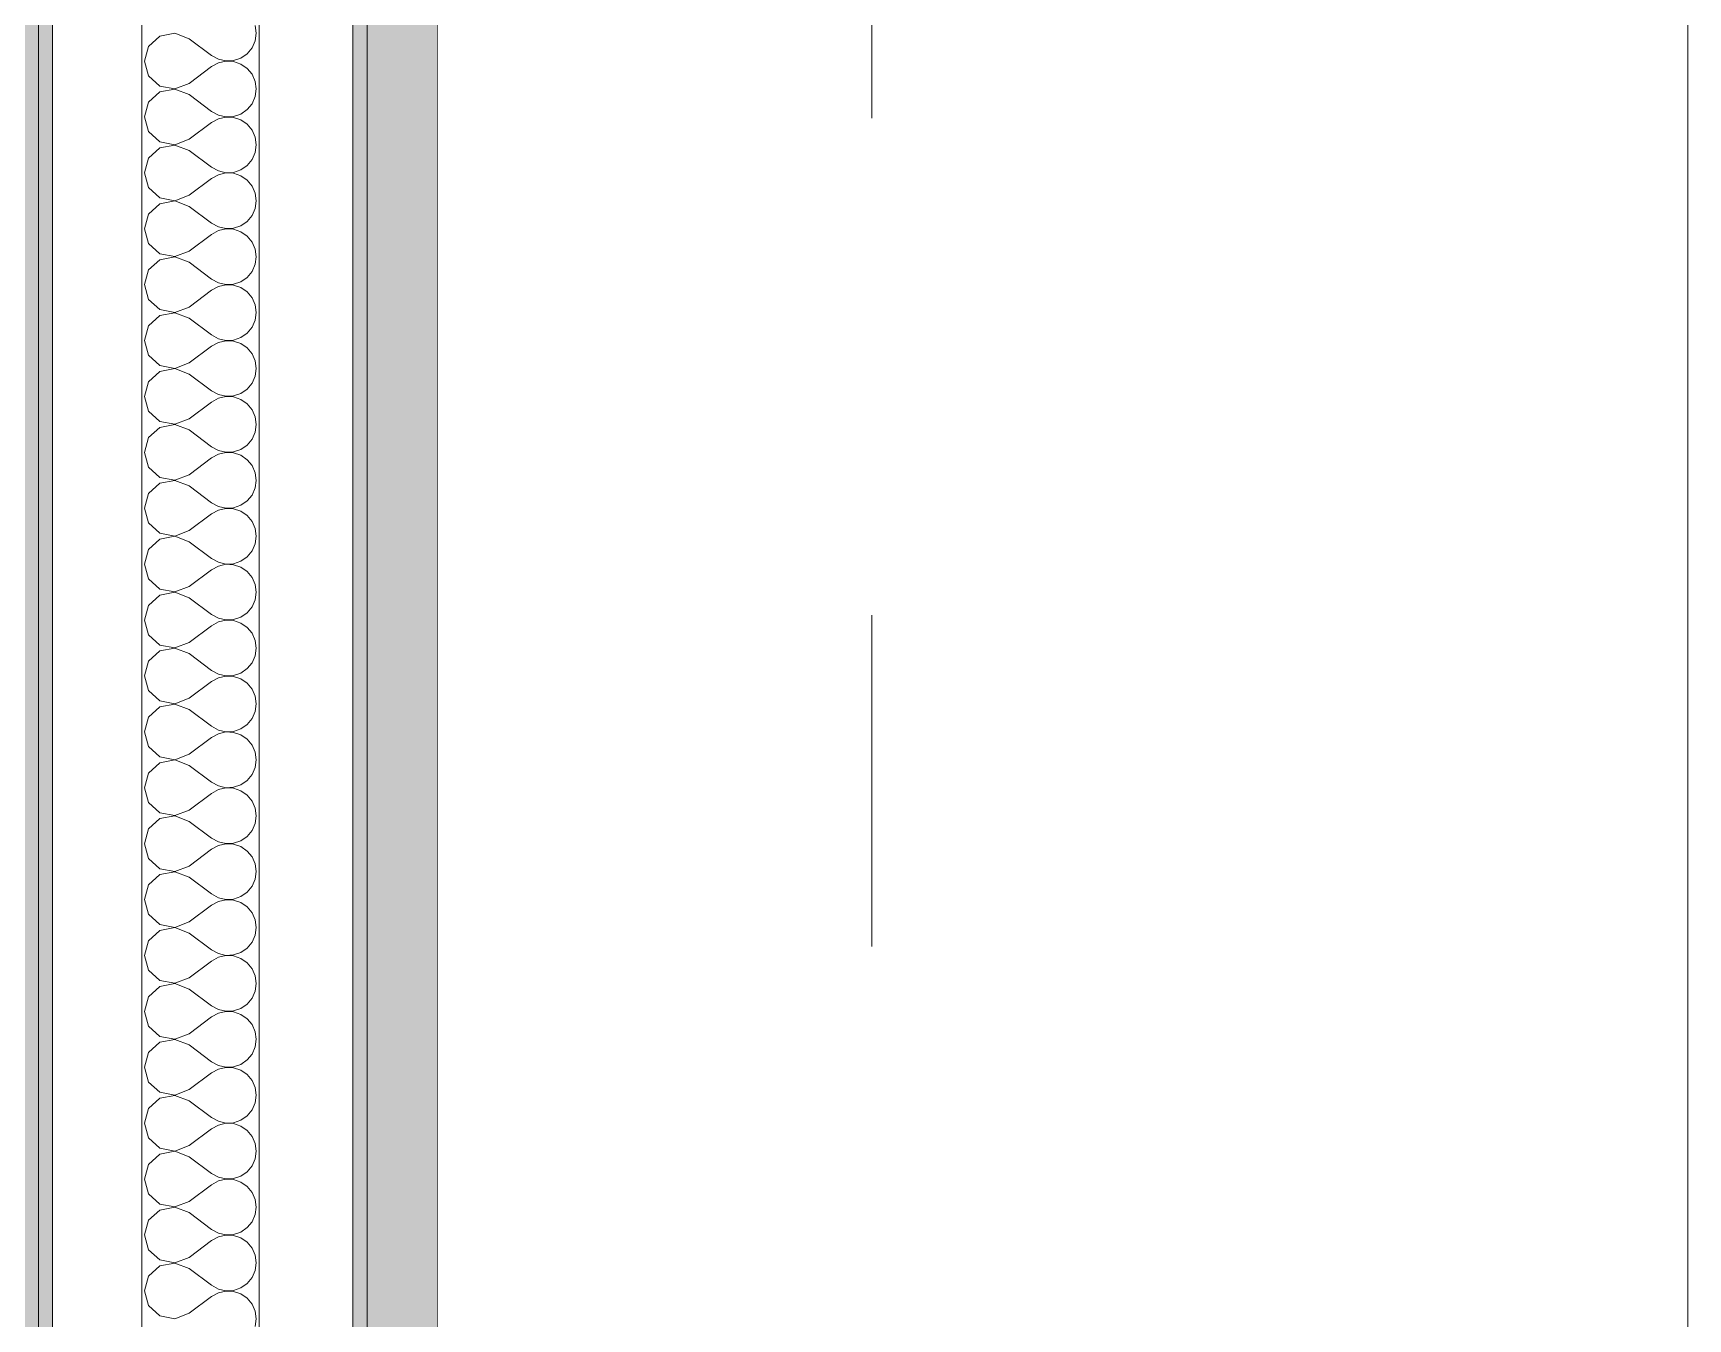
# Model space of a CAD drawing. Header units: millimetres. Extents: x -48147 to 1436659, y -488302 to 18123.
# Drawn here: x 1419576 to 1419928.4, y -478459 to -478185.2 of the extents above; entities that cross this region are included whole.
import ezdxf
from ezdxf.enums import TextEntityAlignment as Align

# ---------------------------------------------------------------- set-up
doc = ezdxf.new("R2010")
doc.units = ezdxf.units.MM
doc.header["$MEASUREMENT"] = 0
doc.linetypes.add('Double Dashed', pattern=[546.805537, 264.583325, -105.833328, 70.555556, -105.833328])
doc.linetypes.add('Wipeout_Contour', pattern=[1000, 0, -1000])
for name, color, linetype in [('A-25-M_Wall_Int', 7, 'Continuous'), ('New_A-15-MG_Structural_Grid_Phase_2', 7, 'Continuous'), ('New_A-25-M_Wall_Int', 7, 'Continuous')]:
    doc.layers.add(name, color=color, linetype=linetype)
doc.layers.add('A-25-M_Wall_Int_Pen_No__87', color=8, linetype='Continuous', lineweight=20)
doc.layers.add('New_A-25-M_Wall_Int_Pen_No__1', color=7, linetype='Continuous', lineweight=13)
doc.layers.add('New_A-15-MG_Structural_Grid_Phase_2_Pen_No__222', color=7, linetype='Continuous', lineweight=13, true_color=0x65af33)
doc.layers.add('New_A-25-M_Wall_Int_Pen_No__107', color=7, linetype='Continuous', lineweight=15, true_color=0xa6a6a6)
doc.styles.add('GENERATED_STYLE_2', font='')
doc.styles.get('GENERATED_STYLE_2').set_extended_font_data('Swis721 BT')

# ---------------------------------------------------------------- blocks, each defined once
blk = doc.blocks.new('*X360', base_point=(1424163.9, -483032.8))
at = {"layer": 'New_A-25-M_Wall_Int_Pen_No__107', "linetype": 'Continuous'}
for p, q in [((1419603, -478185.81), (1419600.6, -478188)), ((1419606.2, -478185.2), (1419603, -478185.81)), ((1419609.24, -478186.37), (1419606.2, -478185.2)), ((1419609.24, -478186.37), (1419614, -478189.94)), ((1419623.52, -478185.18), (1419623.3, -478183.55)), ((1419623.3, -478186.8), (1419623.52, -478185.18)), ((1419600.6, -478188), (1419599.71, -478191.13)), ((1419614, -478189.94), (1419615.44, -478190.73)), ((1419620.23, -478190.5), (1419621.59, -478189.57)), ((1419621.59, -478189.57), (1419622.63, -478188.31)), ((1419622.63, -478188.31), (1419623.3, -478186.8)), ((1419599.71, -478191.13), (1419600.6, -478194.26)), ((1419609.24, -478195.89), (1419614, -478192.32)), ((1419615.44, -478191.53), (1419614, -478192.32)), ((1419615.44, -478190.73), (1419617.04, -478191.11)), ((1419617.04, -478191.15), (1419615.44, -478191.53)), ((1419617.04, -478191.11), (1419618.68, -478191.03)), ((1419618.68, -478191.23), (1419617.04, -478191.15)), ((1419618.68, -478191.03), (1419620.23, -478190.5)), ((1419620.23, -478191.76), (1419618.68, -478191.23)), ((1419621.59, -478192.69), (1419620.23, -478191.76)), ((1419622.63, -478193.95), (1419621.59, -478192.69)), ((1419600.6, -478194.26), (1419603, -478196.45)), ((1419603, -478196.45), (1419606.2, -478197.06)), ((1419606.2, -478197.11), (1419603, -478197.71)), ((1419606.2, -478197.06), (1419609.24, -478195.89)), ((1419609.24, -478198.27), (1419606.2, -478197.11)), ((1419623.3, -478195.46), (1419622.63, -478193.95)), ((1419623.52, -478197.08), (1419623.3, -478195.46)), ((1419623.3, -478198.71), (1419623.52, -478197.08)), ((1419600.6, -478199.91), (1419599.71, -478203.04)), ((1419603, -478197.71), (1419600.6, -478199.91)), ((1419609.24, -478198.27), (1419614, -478201.84)), ((1419621.59, -478201.48), (1419622.63, -478200.21)), ((1419622.63, -478200.21), (1419623.3, -478198.71)), ((1419599.71, -478203.04), (1419600.6, -478206.16)), ((1419609.24, -478207.8), (1419614, -478204.23)), ((1419614, -478201.84), (1419615.44, -478202.64)), ((1419615.44, -478203.43), (1419614, -478204.23)), ((1419615.44, -478202.64), (1419617.04, -478203.01)), ((1419617.04, -478203.06), (1419615.44, -478203.43)), ((1419617.04, -478203.01), (1419618.68, -478202.93)), ((1419618.68, -478203.14), (1419617.04, -478203.06)), ((1419618.68, -478202.93), (1419620.23, -478202.41)), ((1419620.23, -478203.66), (1419618.68, -478203.14)), ((1419620.23, -478202.41), (1419621.59, -478201.48)), ((1419621.59, -478204.59), (1419620.23, -478203.66)), ((1419600.6, -478206.16), (1419603, -478208.36)), ((1419606.2, -478208.96), (1419609.24, -478207.8)), ((1419622.63, -478205.86), (1419621.59, -478204.59)), ((1419623.3, -478207.36), (1419622.63, -478205.86)), ((1419623.52, -478208.99), (1419623.3, -478207.36)), ((1419603, -478209.62), (1419600.6, -478211.81)), ((1419603, -478208.36), (1419606.2, -478208.96)), ((1419606.2, -478209.01), (1419603, -478209.62)), ((1419609.24, -478210.18), (1419606.2, -478209.01)), ((1419609.24, -478210.18), (1419614, -478213.75)), ((1419622.63, -478212.12), (1419623.3, -478210.61)), ((1419623.3, -478210.61), (1419623.52, -478208.99)), ((1419600.6, -478211.81), (1419599.71, -478214.94)), ((1419599.71, -478214.94), (1419600.6, -478218.07)), ((1419614, -478213.75), (1419615.44, -478214.54)), ((1419615.44, -478214.54), (1419617.04, -478214.92)), ((1419617.04, -478214.92), (1419618.68, -478214.84)), ((1419618.68, -478214.84), (1419620.23, -478214.31)), ((1419620.23, -478214.31), (1419621.59, -478213.38)), ((1419621.59, -478213.38), (1419622.63, -478212.12)), ((1419600.6, -478218.07), (1419603, -478220.26)), ((1419609.24, -478219.7), (1419614, -478216.13)), ((1419615.44, -478215.34), (1419614, -478216.13)), ((1419617.04, -478214.96), (1419615.44, -478215.34)), ((1419618.68, -478215.04), (1419617.04, -478214.96)), ((1419620.23, -478215.57), (1419618.68, -478215.04)), ((1419621.59, -478216.5), (1419620.23, -478215.57)), ((1419622.63, -478217.76), (1419621.59, -478216.5)), ((1419623.3, -478219.27), (1419622.63, -478217.76)), ((1419603, -478221.52), (1419600.6, -478223.72)), ((1419603, -478220.26), (1419606.2, -478220.87)), ((1419606.2, -478220.92), (1419603, -478221.52)), ((1419606.2, -478220.87), (1419609.24, -478219.7)), ((1419609.24, -478222.08), (1419606.2, -478220.92)), ((1419623.52, -478220.89), (1419623.3, -478219.27)), ((1419623.3, -478222.52), (1419623.52, -478220.89)), ((1419600.6, -478223.72), (1419599.71, -478226.84)), ((1419609.24, -478222.08), (1419614, -478225.65)), ((1419620.23, -478226.22), (1419621.59, -478225.29)), ((1419621.59, -478225.29), (1419622.63, -478224.02)), ((1419622.63, -478224.02), (1419623.3, -478222.52)), ((1419599.71, -478226.84), (1419600.6, -478229.97)), ((1419609.24, -478231.61), (1419614, -478228.04)), ((1419614, -478225.65), (1419615.44, -478226.45)), ((1419615.44, -478227.24), (1419614, -478228.04)), ((1419615.44, -478226.45), (1419617.04, -478226.82)), ((1419617.04, -478226.87), (1419615.44, -478227.24)), ((1419617.04, -478226.82), (1419618.68, -478226.74)), ((1419618.68, -478226.95), (1419617.04, -478226.87)), ((1419618.68, -478226.74), (1419620.23, -478226.22)), ((1419620.23, -478227.47), (1419618.68, -478226.95)), ((1419621.59, -478228.4), (1419620.23, -478227.47)), ((1419622.63, -478229.67), (1419621.59, -478228.4)), ((1419600.6, -478229.97), (1419603, -478232.17)), ((1419603, -478232.17), (1419606.2, -478232.77)), ((1419606.2, -478232.77), (1419609.24, -478231.61)), ((1419623.3, -478231.17), (1419622.63, -478229.67)), ((1419623.52, -478232.8), (1419623.3, -478231.17)), ((1419600.6, -478235.62), (1419599.71, -478238.75)), ((1419603, -478233.43), (1419600.6, -478235.62)), ((1419606.2, -478232.82), (1419603, -478233.43)), ((1419609.24, -478233.99), (1419606.2, -478232.82)), ((1419609.24, -478233.99), (1419614, -478237.56)), ((1419621.59, -478237.19), (1419622.63, -478235.93)), ((1419622.63, -478235.93), (1419623.3, -478234.42)), ((1419623.3, -478234.42), (1419623.52, -478232.8)), ((1419599.71, -478238.75), (1419600.6, -478241.88)), ((1419614, -478237.56), (1419615.44, -478238.35)), ((1419615.44, -478239.15), (1419614, -478239.94)), ((1419615.44, -478238.35), (1419617.04, -478238.73)), ((1419617.04, -478238.77), (1419615.44, -478239.15)), ((1419617.04, -478238.73), (1419618.68, -478238.65)), ((1419618.68, -478238.85), (1419617.04, -478238.77)), ((1419618.68, -478238.65), (1419620.23, -478238.12)), ((1419620.23, -478239.38), (1419618.68, -478238.85)), ((1419620.23, -478238.12), (1419621.59, -478237.19)), ((1419621.59, -478240.31), (1419620.23, -478239.38)), ((1419600.6, -478241.88), (1419603, -478244.07)), ((1419609.24, -478243.51), (1419614, -478239.94)), ((1419622.63, -478241.57), (1419621.59, -478240.31)), ((1419623.3, -478243.08), (1419622.63, -478241.57)), ((1419623.52, -478244.7), (1419623.3, -478243.08)), ((1419603, -478245.33), (1419600.6, -478247.52)), ((1419603, -478244.07), (1419606.2, -478244.68)), ((1419606.2, -478244.73), (1419603, -478245.33)), ((1419606.2, -478244.68), (1419609.24, -478243.51)), ((1419609.24, -478245.89), (1419606.2, -478244.73)), ((1419609.24, -478245.89), (1419614, -478249.46)), ((1419622.63, -478247.83), (1419623.3, -478246.33)), ((1419623.3, -478246.33), (1419623.52, -478244.7)), ((1419600.6, -478247.52), (1419599.71, -478250.65)), ((1419614, -478249.46), (1419615.44, -478250.26)), ((1419618.68, -478250.55), (1419620.23, -478250.03)), ((1419620.23, -478250.03), (1419621.59, -478249.1)), ((1419621.59, -478249.1), (1419622.63, -478247.83)), ((1419599.71, -478250.65), (1419600.6, -478253.78)), ((1419609.24, -478255.42), (1419614, -478251.84)), ((1419615.44, -478251.05), (1419614, -478251.84)), ((1419615.44, -478250.26), (1419617.04, -478250.63)), ((1419617.04, -478250.68), (1419615.44, -478251.05)), ((1419617.04, -478250.63), (1419618.68, -478250.55)), ((1419618.68, -478250.76), (1419617.04, -478250.68)), ((1419620.23, -478251.28), (1419618.68, -478250.76)), ((1419621.59, -478252.21), (1419620.23, -478251.28)), ((1419622.63, -478253.48), (1419621.59, -478252.21)), ((1419623.3, -478254.98), (1419622.63, -478253.48)), ((1419600.6, -478253.78), (1419603, -478255.98)), ((1419603, -478257.23), (1419600.6, -478259.43)), ((1419603, -478255.98), (1419606.2, -478256.58)), ((1419606.2, -478256.63), (1419603, -478257.23)), ((1419606.2, -478256.58), (1419609.24, -478255.42)), ((1419609.24, -478257.8), (1419606.2, -478256.63)), ((1419623.52, -478256.61), (1419623.3, -478254.98)), ((1419623.3, -478258.23), (1419623.52, -478256.61)), ((1419600.6, -478259.43), (1419599.71, -478262.56)), ((1419609.24, -478257.8), (1419614, -478261.37)), ((1419621.59, -478261), (1419622.63, -478259.74)), ((1419622.63, -478259.74), (1419623.3, -478258.23)), ((1419599.71, -478262.56), (1419600.6, -478265.69)), ((1419609.24, -478267.32), (1419614, -478263.75)), ((1419614, -478261.37), (1419615.44, -478262.16)), ((1419615.44, -478262.95), (1419614, -478263.75)), ((1419615.44, -478262.16), (1419617.04, -478262.53)), ((1419617.04, -478262.58), (1419615.44, -478262.95)), ((1419617.04, -478262.53), (1419618.68, -478262.46)), ((1419618.68, -478262.66), (1419617.04, -478262.58)), ((1419618.68, -478262.46), (1419620.23, -478261.93)), ((1419620.23, -478263.19), (1419618.68, -478262.66)), ((1419620.23, -478261.93), (1419621.59, -478261)), ((1419621.59, -478264.12), (1419620.23, -478263.19)), ((1419622.63, -478265.38), (1419621.59, -478264.12)), ((1419600.6, -478265.69), (1419603, -478267.88)), ((1419606.2, -478268.49), (1419609.24, -478267.32)), ((1419623.3, -478266.88), (1419622.63, -478265.38)), ((1419623.52, -478268.51), (1419623.3, -478266.88)), ((1419600.6, -478271.33), (1419599.71, -478274.46)), ((1419603, -478269.14), (1419600.6, -478271.33)), ((1419603, -478267.88), (1419606.2, -478268.49)), ((1419606.2, -478268.54), (1419603, -478269.14)), ((1419609.24, -478269.7), (1419606.2, -478268.54)), ((1419609.24, -478269.7), (1419614, -478273.27)), ((1419622.63, -478271.64), (1419623.3, -478270.14)), ((1419623.3, -478270.14), (1419623.52, -478268.51)), ((1419599.71, -478274.46), (1419600.6, -478277.59)), ((1419614, -478273.27), (1419615.44, -478274.07)), ((1419615.44, -478274.86), (1419614, -478275.65)), ((1419615.44, -478274.07), (1419617.04, -478274.44)), ((1419617.04, -478274.49), (1419615.44, -478274.86)), ((1419617.04, -478274.44), (1419618.68, -478274.36)), ((1419618.68, -478274.57), (1419617.04, -478274.49)), ((1419618.68, -478274.36), (1419620.23, -478273.84)), ((1419620.23, -478275.09), (1419618.68, -478274.57)), ((1419620.23, -478273.84), (1419621.59, -478272.91)), ((1419621.59, -478272.91), (1419622.63, -478271.64)), ((1419600.6, -478277.59), (1419603, -478279.79)), ((1419609.24, -478279.23), (1419614, -478275.65)), ((1419621.59, -478276.02), (1419620.23, -478275.09)), ((1419622.63, -478277.29), (1419621.59, -478276.02)), ((1419623.3, -478278.79), (1419622.63, -478277.29)), ((1419603, -478281.04), (1419600.6, -478283.24)), ((1419603, -478279.79), (1419606.2, -478280.39)), ((1419606.2, -478280.44), (1419603, -478281.04)), ((1419606.2, -478280.39), (1419609.24, -478279.23)), ((1419609.24, -478281.61), (1419606.2, -478280.44)), ((1419609.24, -478281.61), (1419614, -478285.18)), ((1419623.52, -478280.42), (1419623.3, -478278.79)), ((1419623.3, -478282.04), (1419623.52, -478280.42)), ((1419600.6, -478283.24), (1419599.71, -478286.37)), ((1419614, -478285.18), (1419615.44, -478285.97)), ((1419620.23, -478285.74), (1419621.59, -478284.81)), ((1419621.59, -478284.81), (1419622.63, -478283.55)), ((1419622.63, -478283.55), (1419623.3, -478282.04)), ((1419599.71, -478286.37), (1419600.6, -478289.5)), ((1419609.24, -478291.13), (1419614, -478287.56)), ((1419615.44, -478286.76), (1419614, -478287.56)), ((1419615.44, -478285.97), (1419617.04, -478286.34)), ((1419617.04, -478286.39), (1419615.44, -478286.76)), ((1419617.04, -478286.34), (1419618.68, -478286.26)), ((1419618.68, -478286.47), (1419617.04, -478286.39)), ((1419618.68, -478286.26), (1419620.23, -478285.74)), ((1419620.23, -478287), (1419618.68, -478286.47)), ((1419621.59, -478287.93), (1419620.23, -478287)), ((1419622.63, -478289.19), (1419621.59, -478287.93)), ((1419600.6, -478289.5), (1419603, -478291.69)), ((1419603, -478291.69), (1419606.2, -478292.3)), ((1419606.2, -478292.34), (1419603, -478292.95)), ((1419606.2, -478292.3), (1419609.24, -478291.13)), ((1419609.24, -478293.51), (1419606.2, -478292.34)), ((1419623.3, -478290.69), (1419622.63, -478289.19)), ((1419623.52, -478292.32), (1419623.3, -478290.69)), ((1419623.3, -478293.95), (1419623.52, -478292.32)), ((1419600.6, -478295.14), (1419599.71, -478298.27)), ((1419603, -478292.95), (1419600.6, -478295.14)), ((1419609.24, -478293.51), (1419614, -478297.08)), ((1419621.59, -478296.71), (1419622.63, -478295.45)), ((1419622.63, -478295.45), (1419623.3, -478293.95)), ((1419599.71, -478298.27), (1419600.6, -478301.4)), ((1419609.24, -478303.04), (1419614, -478299.46)), ((1419614, -478297.08), (1419615.44, -478297.88)), ((1419615.44, -478298.67), (1419614, -478299.46)), ((1419615.44, -478297.88), (1419617.04, -478298.25)), ((1419617.04, -478298.3), (1419615.44, -478298.67)), ((1419617.04, -478298.25), (1419618.68, -478298.17)), ((1419618.68, -478298.38), (1419617.04, -478298.3)), ((1419618.68, -478298.17), (1419620.23, -478297.64)), ((1419620.23, -478298.9), (1419618.68, -478298.38)), ((1419620.23, -478297.64), (1419621.59, -478296.71)), ((1419621.59, -478299.83), (1419620.23, -478298.9)), ((1419600.6, -478301.4), (1419603, -478303.6)), ((1419606.2, -478304.2), (1419609.24, -478303.04)), ((1419622.63, -478301.1), (1419621.59, -478299.83)), ((1419623.3, -478302.6), (1419622.63, -478301.1)), ((1419623.52, -478304.23), (1419623.3, -478302.6)), ((1419603, -478304.85), (1419600.6, -478307.05)), ((1419603, -478303.6), (1419606.2, -478304.2)), ((1419606.2, -478304.25), (1419603, -478304.85)), ((1419609.24, -478305.42), (1419606.2, -478304.25)), ((1419609.24, -478305.42), (1419614, -478308.99)), ((1419622.63, -478307.35), (1419623.3, -478305.85)), ((1419623.3, -478305.85), (1419623.52, -478304.23)), ((1419600.6, -478307.05), (1419599.71, -478310.18)), ((1419614, -478308.99), (1419615.44, -478309.78)), ((1419615.44, -478309.78), (1419617.04, -478310.15)), ((1419617.04, -478310.15), (1419618.68, -478310.07)), ((1419618.68, -478310.07), (1419620.23, -478309.55)), ((1419620.23, -478309.55), (1419621.59, -478308.62)), ((1419621.59, -478308.62), (1419622.63, -478307.35)), ((1419599.71, -478310.18), (1419600.6, -478313.31)), ((1419600.6, -478313.31), (1419603, -478315.5)), ((1419609.24, -478314.94), (1419614, -478311.37)), ((1419615.44, -478310.57), (1419614, -478311.37)), ((1419617.04, -478310.2), (1419615.44, -478310.57)), ((1419618.68, -478310.28), (1419617.04, -478310.2)), ((1419620.23, -478310.81), (1419618.68, -478310.28)), ((1419621.59, -478311.74), (1419620.23, -478310.81)), ((1419622.63, -478313), (1419621.59, -478311.74)), ((1419623.3, -478314.5), (1419622.63, -478313)), ((1419603, -478316.76), (1419600.6, -478318.95)), ((1419603, -478315.5), (1419606.2, -478316.11)), ((1419606.2, -478316.15), (1419603, -478316.76)), ((1419606.2, -478316.11), (1419609.24, -478314.94)), ((1419609.24, -478317.32), (1419606.2, -478316.15)), ((1419623.52, -478316.13), (1419623.3, -478314.5)), ((1419623.3, -478317.76), (1419623.52, -478316.13)), ((1419600.6, -478318.95), (1419599.71, -478322.08)), ((1419609.24, -478317.32), (1419614, -478320.89)), ((1419620.23, -478321.45), (1419621.59, -478320.52)), ((1419621.59, -478320.52), (1419622.63, -478319.26)), ((1419622.63, -478319.26), (1419623.3, -478317.76)), ((1419599.71, -478322.08), (1419600.6, -478325.21)), ((1419609.24, -478326.84), (1419614, -478323.27)), ((1419614, -478320.89), (1419615.44, -478321.69)), ((1419615.44, -478322.48), (1419614, -478323.27)), ((1419615.44, -478321.69), (1419617.04, -478322.06)), ((1419617.04, -478322.11), (1419615.44, -478322.48)), ((1419617.04, -478322.06), (1419618.68, -478321.98)), ((1419618.68, -478322.19), (1419617.04, -478322.11)), ((1419618.68, -478321.98), (1419620.23, -478321.45)), ((1419620.23, -478322.71), (1419618.68, -478322.19)), ((1419621.59, -478323.64), (1419620.23, -478322.71)), ((1419622.63, -478324.91), (1419621.59, -478323.64)), ((1419600.6, -478325.21), (1419603, -478327.41)), ((1419603, -478327.41), (1419606.2, -478328.01)), ((1419606.2, -478328.01), (1419609.24, -478326.84)), ((1419623.3, -478326.41), (1419622.63, -478324.91)), ((1419623.52, -478328.04), (1419623.3, -478326.41)), ((1419600.6, -478330.86), (1419599.71, -478333.99)), ((1419603, -478328.66), (1419600.6, -478330.86)), ((1419606.2, -478328.06), (1419603, -478328.66)), ((1419609.24, -478329.23), (1419606.2, -478328.06)), ((1419609.24, -478329.23), (1419614, -478332.8)), ((1419621.59, -478332.43), (1419622.63, -478331.16)), ((1419622.63, -478331.16), (1419623.3, -478329.66)), ((1419623.3, -478329.66), (1419623.52, -478328.04)), ((1419599.71, -478333.99), (1419600.6, -478337.12)), ((1419614, -478332.8), (1419615.44, -478333.59)), ((1419615.44, -478334.38), (1419614, -478335.18)), ((1419615.44, -478333.59), (1419617.04, -478333.96)), ((1419617.04, -478334.01), (1419615.44, -478334.38)), ((1419617.04, -478333.96), (1419618.68, -478333.88)), ((1419618.68, -478334.09), (1419617.04, -478334.01)), ((1419618.68, -478333.88), (1419620.23, -478333.36)), ((1419620.23, -478334.62), (1419618.68, -478334.09)), ((1419620.23, -478333.36), (1419621.59, -478332.43)), ((1419621.59, -478335.55), (1419620.23, -478334.62)), ((1419600.6, -478337.12), (1419603, -478339.31)), ((1419609.24, -478338.75), (1419614, -478335.18)), ((1419622.63, -478336.81), (1419621.59, -478335.55)), ((1419623.3, -478338.31), (1419622.63, -478336.81)), ((1419603, -478340.57), (1419600.6, -478342.76)), ((1419603, -478339.31), (1419606.2, -478339.92)), ((1419606.2, -478339.96), (1419603, -478340.57)), ((1419606.2, -478339.92), (1419609.24, -478338.75)), ((1419609.24, -478341.13), (1419606.2, -478339.96)), ((1419609.24, -478341.13), (1419614, -478344.7)), ((1419622.63, -478343.07), (1419623.3, -478341.57)), ((1419623.52, -478339.94), (1419623.3, -478338.31)), ((1419623.3, -478341.57), (1419623.52, -478339.94)), ((1419600.6, -478342.76), (1419599.71, -478345.89)), ((1419614, -478344.7), (1419615.44, -478345.5)), ((1419618.68, -478345.79), (1419620.23, -478345.26)), ((1419620.23, -478345.26), (1419621.59, -478344.33)), ((1419621.59, -478344.33), (1419622.63, -478343.07)), ((1419599.71, -478345.89), (1419600.6, -478349.02)), ((1419609.24, -478350.65), (1419614, -478347.08)), ((1419615.44, -478346.29), (1419614, -478347.08)), ((1419615.44, -478345.5), (1419617.04, -478345.87)), ((1419617.04, -478345.92), (1419615.44, -478346.29)), ((1419617.04, -478345.87), (1419618.68, -478345.79)), ((1419618.68, -478346), (1419617.04, -478345.92)), ((1419620.23, -478346.52), (1419618.68, -478346)), ((1419621.59, -478347.45), (1419620.23, -478346.52)), ((1419622.63, -478348.72), (1419621.59, -478347.45)), ((1419623.3, -478350.22), (1419622.63, -478348.72)), ((1419600.6, -478349.02), (1419603, -478351.22)), ((1419603, -478351.22), (1419606.2, -478351.82)), ((1419606.2, -478351.87), (1419603, -478352.47)), ((1419606.2, -478351.82), (1419609.24, -478350.65)), ((1419609.24, -478353.04), (1419606.2, -478351.87)), ((1419623.52, -478351.84), (1419623.3, -478350.22)), ((1419623.3, -478353.47), (1419623.52, -478351.84)), ((1419600.6, -478354.67), (1419599.71, -478357.8)), ((1419603, -478352.47), (1419600.6, -478354.67)), ((1419609.24, -478353.04), (1419614, -478356.61)), ((1419621.59, -478356.24), (1419622.63, -478354.97)), ((1419622.63, -478354.97), (1419623.3, -478353.47)), ((1419599.71, -478357.8), (1419600.6, -478360.93)), ((1419609.24, -478362.56), (1419614, -478358.99)), ((1419614, -478356.61), (1419615.44, -478357.4)), ((1419615.44, -478358.19), (1419614, -478358.99)), ((1419615.44, -478357.4), (1419617.04, -478357.77)), ((1419617.04, -478357.82), (1419615.44, -478358.19)), ((1419617.04, -478357.77), (1419618.68, -478357.69)), ((1419618.68, -478357.9), (1419617.04, -478357.82)), ((1419618.68, -478357.69), (1419620.23, -478357.17)), ((1419620.23, -478358.43), (1419618.68, -478357.9)), ((1419620.23, -478357.17), (1419621.59, -478356.24)), ((1419621.59, -478359.36), (1419620.23, -478358.43)), ((1419622.63, -478360.62), (1419621.59, -478359.36)), ((1419600.6, -478360.93), (1419603, -478363.12)), ((1419606.2, -478363.73), (1419609.24, -478362.56)), ((1419623.3, -478362.12), (1419622.63, -478360.62)), ((1419623.52, -478363.75), (1419623.3, -478362.12)), ((1419603, -478364.38), (1419600.6, -478366.57)), ((1419603, -478363.12), (1419606.2, -478363.73)), ((1419606.2, -478363.77), (1419603, -478364.38)), ((1419609.24, -478364.94), (1419606.2, -478363.77)), ((1419609.24, -478364.94), (1419614, -478368.51)), ((1419622.63, -478366.88), (1419623.3, -478365.38)), ((1419623.3, -478365.38), (1419623.52, -478363.75)), ((1419600.6, -478366.57), (1419599.71, -478369.7)), ((1419599.71, -478369.7), (1419600.6, -478372.83)), ((1419614, -478368.51), (1419615.44, -478369.31)), ((1419615.44, -478369.31), (1419617.04, -478369.68)), ((1419617.04, -478369.73), (1419615.44, -478370.1)), ((1419617.04, -478369.68), (1419618.68, -478369.6)), ((1419618.68, -478369.81), (1419617.04, -478369.73)), ((1419618.68, -478369.6), (1419620.23, -478369.07)), ((1419620.23, -478370.33), (1419618.68, -478369.81)), ((1419620.23, -478369.07), (1419621.59, -478368.14)), ((1419621.59, -478368.14), (1419622.63, -478366.88)), ((1419600.6, -478372.83), (1419603, -478375.03)), ((1419609.24, -478374.46), (1419614, -478370.89)), ((1419615.44, -478370.1), (1419614, -478370.89)), ((1419621.59, -478371.26), (1419620.23, -478370.33)), ((1419622.63, -478372.52), (1419621.59, -478371.26)), ((1419623.3, -478374.03), (1419622.63, -478372.52)), ((1419603, -478376.28), (1419600.6, -478378.48)), ((1419603, -478375.03), (1419606.2, -478375.63)), ((1419606.2, -478375.68), (1419603, -478376.28)), ((1419606.2, -478375.63), (1419609.24, -478374.46)), ((1419609.24, -478376.84), (1419606.2, -478375.68)), ((1419609.24, -478376.84), (1419614, -478380.42)), ((1419623.52, -478375.65), (1419623.3, -478374.03)), ((1419623.3, -478377.28), (1419623.52, -478375.65)), ((1419600.6, -478378.48), (1419599.71, -478381.61)), ((1419614, -478380.42), (1419615.44, -478381.21)), ((1419620.23, -478380.98), (1419621.59, -478380.05)), ((1419621.59, -478380.05), (1419622.63, -478378.78)), ((1419622.63, -478378.78), (1419623.3, -478377.28)), ((1419599.71, -478381.61), (1419600.6, -478384.74)), ((1419609.24, -478386.37), (1419614, -478382.8)), ((1419615.44, -478382), (1419614, -478382.8)), ((1419615.44, -478381.21), (1419617.04, -478381.58)), ((1419617.04, -478381.63), (1419615.44, -478382)), ((1419617.04, -478381.58), (1419618.68, -478381.5)), ((1419618.68, -478381.71), (1419617.04, -478381.63)), ((1419618.68, -478381.5), (1419620.23, -478380.98)), ((1419620.23, -478382.23), (1419618.68, -478381.71)), ((1419621.59, -478383.16), (1419620.23, -478382.23)), ((1419622.63, -478384.43), (1419621.59, -478383.16)), ((1419600.6, -478384.74), (1419603, -478386.93)), ((1419603, -478386.93), (1419606.2, -478387.53)), ((1419606.2, -478387.58), (1419603, -478388.19)), ((1419606.2, -478387.53), (1419609.24, -478386.37)), ((1419609.24, -478388.75), (1419606.2, -478387.58)), ((1419623.3, -478385.93), (1419622.63, -478384.43)), ((1419623.52, -478387.56), (1419623.3, -478385.93)), ((1419623.3, -478389.19), (1419623.52, -478387.56)), ((1419600.6, -478390.38), (1419599.71, -478393.51)), ((1419603, -478388.19), (1419600.6, -478390.38)), ((1419609.24, -478388.75), (1419614, -478392.32)), ((1419621.59, -478391.95), (1419622.63, -478390.69)), ((1419622.63, -478390.69), (1419623.3, -478389.19)), ((1419599.71, -478393.51), (1419600.6, -478396.64)), ((1419609.24, -478398.27), (1419614, -478394.7)), ((1419614, -478392.32), (1419615.44, -478393.12)), ((1419615.44, -478393.91), (1419614, -478394.7)), ((1419615.44, -478393.12), (1419617.04, -478393.49)), ((1419617.04, -478393.54), (1419615.44, -478393.91)), ((1419617.04, -478393.49), (1419618.68, -478393.41)), ((1419618.68, -478393.61), (1419617.04, -478393.54)), ((1419618.68, -478393.41), (1419620.23, -478392.88)), ((1419620.23, -478394.14), (1419618.68, -478393.61)), ((1419620.23, -478392.88), (1419621.59, -478391.95)), ((1419621.59, -478395.07), (1419620.23, -478394.14)), ((1419600.6, -478396.64), (1419603, -478398.84)), ((1419622.63, -478396.33), (1419621.59, -478395.07)), ((1419623.3, -478397.84), (1419622.63, -478396.33)), ((1419623.52, -478399.46), (1419623.3, -478397.84)), ((1419603, -478400.09), (1419600.6, -478402.29)), ((1419603, -478398.84), (1419606.2, -478399.44)), ((1419606.2, -478399.49), (1419603, -478400.09)), ((1419606.2, -478399.44), (1419609.24, -478398.27)), ((1419609.24, -478400.65), (1419606.2, -478399.49)), ((1419609.24, -478400.65), (1419614, -478404.23)), ((1419622.63, -478402.59), (1419623.3, -478401.09)), ((1419623.3, -478401.09), (1419623.52, -478399.46)), ((1419600.6, -478402.29), (1419599.71, -478405.42)), ((1419614, -478404.23), (1419615.44, -478405.02)), ((1419615.44, -478405.02), (1419617.04, -478405.39)), ((1419618.68, -478405.31), (1419620.23, -478404.79)), ((1419620.23, -478404.79), (1419621.59, -478403.86)), ((1419621.59, -478403.86), (1419622.63, -478402.59)), ((1419599.71, -478405.42), (1419600.6, -478408.55)), ((1419600.6, -478408.55), (1419603, -478410.74)), ((1419609.24, -478410.18), (1419614, -478406.61)), ((1419615.44, -478405.81), (1419614, -478406.61)), ((1419617.04, -478405.44), (1419615.44, -478405.81)), ((1419617.04, -478405.39), (1419618.68, -478405.31)), ((1419618.68, -478405.52), (1419617.04, -478405.44)), ((1419620.23, -478406.04), (1419618.68, -478405.52)), ((1419621.59, -478406.97), (1419620.23, -478406.04)), ((1419622.63, -478408.24), (1419621.59, -478406.97)), ((1419623.3, -478409.74), (1419622.63, -478408.24)), ((1419603, -478412), (1419600.6, -478414.19)), ((1419603, -478410.74), (1419606.2, -478411.34)), ((1419606.2, -478411.39), (1419603, -478412)), ((1419606.2, -478411.34), (1419609.24, -478410.18)), ((1419609.24, -478412.56), (1419606.2, -478411.39)), ((1419623.52, -478411.37), (1419623.3, -478409.74)), ((1419623.3, -478412.99), (1419623.52, -478411.37)), ((1419600.6, -478414.19), (1419599.71, -478417.32)), ((1419609.24, -478412.56), (1419614, -478416.13)), ((1419620.23, -478416.69), (1419621.59, -478415.76)), ((1419621.59, -478415.76), (1419622.63, -478414.5)), ((1419622.63, -478414.5), (1419623.3, -478412.99)), ((1419599.71, -478417.32), (1419600.6, -478420.45)), ((1419609.24, -478422.08), (1419614, -478418.51)), ((1419614, -478416.13), (1419615.44, -478416.92)), ((1419615.44, -478417.72), (1419614, -478418.51)), ((1419615.44, -478416.92), (1419617.04, -478417.3)), ((1419617.04, -478417.34), (1419615.44, -478417.72)), ((1419617.04, -478417.3), (1419618.68, -478417.22)), ((1419618.68, -478417.42), (1419617.04, -478417.34)), ((1419618.68, -478417.22), (1419620.23, -478416.69)), ((1419620.23, -478417.95), (1419618.68, -478417.42)), ((1419621.59, -478418.88), (1419620.23, -478417.95)), ((1419622.63, -478420.14), (1419621.59, -478418.88)), ((1419600.6, -478420.45), (1419603, -478422.64)), ((1419603, -478422.64), (1419606.2, -478423.25)), ((1419606.2, -478423.25), (1419609.24, -478422.08)), ((1419623.3, -478421.65), (1419622.63, -478420.14)), ((1419623.52, -478423.27), (1419623.3, -478421.65)), ((1419600.6, -478426.1), (1419599.71, -478429.23)), ((1419603, -478423.9), (1419600.6, -478426.1)), ((1419606.2, -478423.3), (1419603, -478423.9)), ((1419609.24, -478424.46), (1419606.2, -478423.3)), ((1419609.24, -478424.46), (1419614, -478428.04)), ((1419621.59, -478427.67), (1419622.63, -478426.4)), ((1419622.63, -478426.4), (1419623.3, -478424.9)), ((1419623.3, -478424.9), (1419623.52, -478423.27)), ((1419599.71, -478429.23), (1419600.6, -478432.35)), ((1419614, -478428.04), (1419615.44, -478428.83)), ((1419615.44, -478429.62), (1419614, -478430.42)), ((1419615.44, -478428.83), (1419617.04, -478429.2)), ((1419617.04, -478429.25), (1419615.44, -478429.62)), ((1419617.04, -478429.2), (1419618.68, -478429.12)), ((1419618.68, -478429.33), (1419617.04, -478429.25)), ((1419618.68, -478429.12), (1419620.23, -478428.6)), ((1419620.23, -478429.85), (1419618.68, -478429.33)), ((1419620.23, -478428.6), (1419621.59, -478427.67)), ((1419621.59, -478430.78), (1419620.23, -478429.85)), ((1419600.6, -478432.35), (1419603, -478434.55)), ((1419609.24, -478433.99), (1419614, -478430.42)), ((1419622.63, -478432.05), (1419621.59, -478430.78)), ((1419623.3, -478433.55), (1419622.63, -478432.05)), ((1419603, -478435.81), (1419600.6, -478438)), ((1419603, -478434.55), (1419606.2, -478435.15)), ((1419606.2, -478435.2), (1419603, -478435.81)), ((1419606.2, -478435.15), (1419609.24, -478433.99)), ((1419609.24, -478436.37), (1419606.2, -478435.2)), ((1419609.24, -478436.37), (1419614, -478439.94)), ((1419622.63, -478438.31), (1419623.3, -478436.8)), ((1419623.52, -478435.18), (1419623.3, -478433.55)), ((1419623.3, -478436.8), (1419623.52, -478435.18)), ((1419600.6, -478438), (1419599.71, -478441.13)), ((1419614, -478439.94), (1419615.44, -478440.73)), ((1419618.68, -478441.03), (1419620.23, -478440.5)), ((1419620.23, -478440.5), (1419621.59, -478439.57)), ((1419621.59, -478439.57), (1419622.63, -478438.31)), ((1419599.71, -478441.13), (1419600.6, -478444.26)), ((1419609.24, -478445.89), (1419614, -478442.32)), ((1419615.44, -478441.53), (1419614, -478442.32)), ((1419615.44, -478440.73), (1419617.04, -478441.11)), ((1419617.04, -478441.15), (1419615.44, -478441.53)), ((1419617.04, -478441.11), (1419618.68, -478441.03)), ((1419618.68, -478441.23), (1419617.04, -478441.15)), ((1419620.23, -478441.76), (1419618.68, -478441.23)), ((1419621.59, -478442.69), (1419620.23, -478441.76)), ((1419622.63, -478443.95), (1419621.59, -478442.69)), ((1419623.3, -478445.46), (1419622.63, -478443.95)), ((1419600.6, -478444.26), (1419603, -478446.45)), ((1419603, -478446.45), (1419606.2, -478447.06)), ((1419606.2, -478447.11), (1419603, -478447.71)), ((1419606.2, -478447.06), (1419609.24, -478445.89)), ((1419609.24, -478448.27), (1419606.2, -478447.11)), ((1419623.52, -478447.08), (1419623.3, -478445.46)), ((1419623.3, -478448.71), (1419623.52, -478447.08)), ((1419600.6, -478449.91), (1419599.71, -478453.04)), ((1419603, -478447.71), (1419600.6, -478449.91)), ((1419609.24, -478448.27), (1419614, -478451.84)), ((1419621.59, -478451.48), (1419622.63, -478450.21)), ((1419622.63, -478450.21), (1419623.3, -478448.71)), ((1419599.71, -478453.04), (1419600.6, -478456.16)), ((1419609.24, -478457.8), (1419614, -478454.23)), ((1419614, -478451.84), (1419615.44, -478452.64)), ((1419615.44, -478453.43), (1419614, -478454.23)), ((1419615.44, -478452.64), (1419617.04, -478453.01)), ((1419617.04, -478453.06), (1419615.44, -478453.43)), ((1419617.04, -478453.01), (1419618.68, -478452.93)), ((1419618.68, -478453.14), (1419617.04, -478453.06)), ((1419618.68, -478452.93), (1419620.23, -478452.41)), ((1419620.23, -478453.66), (1419618.68, -478453.14)), ((1419620.23, -478452.41), (1419621.59, -478451.48)), ((1419621.59, -478454.59), (1419620.23, -478453.66)), ((1419622.63, -478455.86), (1419621.59, -478454.59)), ((1419600.6, -478456.16), (1419603, -478458.36)), ((1419606.2, -478458.96), (1419609.24, -478457.8)), ((1419623.3, -478457.36), (1419622.63, -478455.86)), ((1419623.52, -478458.99), (1419623.3, -478457.36)), ((1419603, -478458.36), (1419606.2, -478458.96)), ((1419623.3, -478460.61), (1419623.52, -478458.99))]:
    blk.add_line(p, q, dxfattribs=at)
blk = doc.blocks.new('Section Elem_332_2', base_point=(1424163.9, -483032.8))
at = {"layer": 'New_A-25-M_Wall_Int_Pen_No__107', "linetype": 'Continuous'}
for points in [[(1419562.12, -475382.8), (1419562.12, -478982.8), (1419577.12, -478982.8), (1419577.12, -475382.8)], [(1419647.12, -478982.8), (1419662.12, -478982.8), (1419662.12, -475382.8), (1419647.12, -475382.8)]]:
    blk.add_hatch(color=256, dxfattribs=at).paths.add_polyline_path(points)
at = {"layer": 'New_A-25-M_Wall_Int_Pen_No__107', "linetype": 'Continuous', "lineweight": 0, "true_color": 0x535353}
blk.add_hatch(color=251, dxfattribs=at).paths.add_polyline_path([(1419644.12, -478982.8), (1419647.12, -478982.8), (1419647.12, -475382.8), (1419644.12, -475382.8)])
at = {"layer": 'New_A-25-M_Wall_Int_Pen_No__1', "linetype": 'Continuous'}
for p, q in [((1419577.12, -475382.8), (1419577.12, -478982.8)), ((1419647.12, -475382.8), (1419647.12, -478982.8)), ((1419662.12, -476007.8), (1419662.12, -478982.8))]:
    blk.add_line(p, q, dxfattribs=at)
at = {"color": 254, "linetype": 'Wipeout_Contour', "lineweight": 0, "ltscale": 5990749.355573635}
blk.add_wipeout([(1419624.12, -478982.8), (1419644.12, -478982.8), (1419644.12, -475382.8), (1419624.12, -475382.8)], dxfattribs=at).dxf.layer = 'New_A-25-M_Wall_Int'
at = {"layer": 'New_A-25-M_Wall_Int_Pen_No__1', "linetype": 'Continuous'}
blk.add_line((1419644.12, -475382.8), (1419644.12, -478982.8), dxfattribs=at)
at = {"color": 254, "linetype": 'Wipeout_Contour', "lineweight": 0, "ltscale": 5990664.046063169}
blk.add_wipeout([(1419599.12, -478982.8), (1419624.12, -478982.8), (1419624.12, -475382.8), (1419599.12, -475382.8)], dxfattribs=at).dxf.layer = 'New_A-25-M_Wall_Int'
at = {"layer": 'New_A-25-M_Wall_Int_Pen_No__1', "linetype": 'Continuous'}
blk.add_line((1419624.12, -475382.8), (1419624.12, -478982.8), dxfattribs=at)
at = {"layer": 'New_A-25-M_Wall_Int'}
blk.add_blockref('*X360', (1424163.9, -483032.8), dxfattribs=at)
at = {"color": 254, "linetype": 'Wipeout_Contour', "lineweight": 0, "ltscale": 5990580.632433724}
blk.add_wipeout([(1419580.12, -478982.8), (1419599.12, -478982.8), (1419599.12, -475382.8), (1419580.12, -475382.8)], dxfattribs=at).dxf.layer = 'New_A-25-M_Wall_Int'
at = {"layer": 'New_A-25-M_Wall_Int_Pen_No__107', "linetype": 'Continuous', "lineweight": 0, "true_color": 0x535353}
blk.add_hatch(color=251, dxfattribs=at).paths.add_polyline_path([(1419577.12, -478982.8), (1419580.12, -478982.8), (1419580.12, -475382.8), (1419577.12, -475382.8)])
at = {"layer": 'New_A-25-M_Wall_Int_Pen_No__1', "linetype": 'Continuous'}
for p, q in [((1419580.12, -475382.8), (1419580.12, -478982.8)), ((1419599.12, -475382.8), (1419599.12, -478982.8))]:
    blk.add_line(p, q, dxfattribs=at)
blk = doc.blocks.new('Section Elem_406_2', base_point=(1424163.9, -483032.8))
at = {"color": 254, "linetype": 'Wipeout_Contour', "lineweight": 0, "ltscale": 5992233.927010693}
blk.add_wipeout([(1419928.44, -476007.8), (1419913.44, -476007.8), (1419913.44, -478982.8), (1419928.44, -478982.8)], dxfattribs=at).dxf.layer = 'A-25-M_Wall_Int'
at = {"layer": 'A-25-M_Wall_Int_Pen_No__87', "linetype": 'Continuous'}
blk.add_line((1419928.44, -476007.8), (1419928.44, -478982.8), dxfattribs=at)
blk = doc.blocks.new('Section Elem_407_2', base_point=(1424163.9, -483032.8))
at = {"color": 254, "linetype": 'Wipeout_Contour', "lineweight": 0, "ltscale": 5991729.077195933}
blk.add_wipeout([(1419662.12, -476007.8), (1419662.12, -478982.8), (1419913.44, -478982.8), (1419913.44, -476007.8)], dxfattribs=at).dxf.layer = 'A-25-M_Wall_Int'
blk = doc.blocks.new('Standard grid marker[3]_2', base_point=(1419754.62, -461628.17))
at = {"layer": 'New_A-15-MG_Structural_Grid_Phase_2_Pen_No__222', "linetype": 'Double Dashed'}
blk.add_line((1419754.62, -462628.17), (1419754.62, -486032.8), dxfattribs=at)
at = {"layer": 'New_A-15-MG_Structural_Grid_Phase_2_Pen_No__222', "style": 'GENERATED_STYLE_2'}
for tag, p in [('AC_MarkerText_1_0', (1419754.62, -461357.58)), ('AC_MarkerText_1_1', (1419754.62, -487262.21))]:
    blk.add_attdef(tag, text='', height=175, rotation=360, dxfattribs=at).set_placement(p, align=Align.MIDDLE_CENTER)

msp = doc.modelspace()

# ---------------------------------------------------------------- block references
at = {"layer": 'A-25-M_Wall_Int'}
msp.add_blockref('Section Elem_406_2', (1424163.9, -483032.8), dxfattribs=at)
at = {"layer": 'New_A-25-M_Wall_Int'}
msp.add_blockref('Section Elem_332_2', (1424163.9, -483032.8), dxfattribs=at)

# ---------------------------------------------------------------- next in the draw order: block references
at = {"layer": 'A-25-M_Wall_Int'}
msp.add_blockref('Section Elem_407_2', (1424163.9, -483032.8), dxfattribs=at)

# ---------------------------------------------------------------- next in the draw order: block references
at = {"layer": 'New_A-15-MG_Structural_Grid_Phase_2', "color": 8, "linetype": 'Continuous', "lineweight": 15}
msp.add_blockref('Standard grid marker[3]_2', (1419754.62, -461628.17), dxfattribs=at)

doc.saveas('drawing.dxf')
